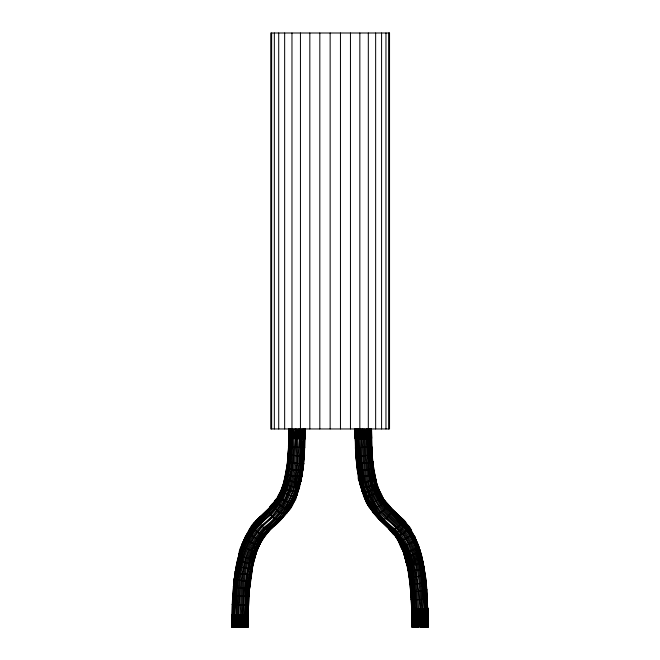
<?xml version="1.0" encoding="UTF-8"?>
<svg xmlns="http://www.w3.org/2000/svg" width="660" height="660" viewBox="0 0 660 660"><rect width="100%" height="100%" fill="white"/><g stroke="black" fill="none" stroke-linecap="round" stroke-linejoin="round"><path stroke-width="0.99" d="M260.403 542.107L260.452 543.114L257.185 550.275L254.149 550.77L249.332 549.648L244.72 547.363L242.096 544.434L245.668 536.737M287.578 511.401L287.455 512.003C274.684 525.938 257.111 538.436 254.191 558.509C248.391 580.808 247.648 604.065 247.657 626.992L231.66 626.893L232.213 604.411L232.765 604.337M242.228 543.7C238.557 551.711 236.701 555.555 245.619 557.543C248.515 558.17 252.013 559.614 254.801 558.112L257.45 548.823L253.696 561.206M369.476 507.589L366.259 501.872L363.355 494.785C366.193 501.963 369.13 513.802 378.452 506.566C388.757 501.616 380.036 493.408 377.281 486.288M356.12 455.722L361.96 456.043L372.224 454.74L371.522 428.959L371.588 438.356L369.171 438.537C369.559 453.94 370.474 469.491 374.385 484.457C377.957 502.012 391.141 514.627 403.747 526.251C426.838 554.111 424.05 593.043 426.409 626.934L428.34 626.893L427.284 598.529M375.804 481.701L376.414 482.089L378.708 490.405L376.208 492.896L371.605 495.181L366.778 496.303L363.751 495.808L361.036 486.824M392.725 532.15C413.209 558.855 411.37 595.147 412.153 626.992L411.378 599.511L411.972 626.992L418.663 626.992C418.234 589.52 419.603 543.23 385.531 518.636C362.15 495.206 363.256 459.599 361.845 428.959C360.212 464.459 363.396 506.195 394.977 528.982C419.422 554.862 416.278 594.082 417.962 626.992L418.704 608.899L428.01 608.198L427.383 608.091M411.172 599.593L411.601 608.899L418.704 608.899L420.09 626.983L422.911 626.967C421.971 592.853 424.314 552.461 399.069 525.715C384.854 514.387 373.882 498.853 370.673 480.752C366.902 463.757 366.787 446.276 366.094 428.959C364.79 448.008 366.349 467.379 370.879 485.95C374.632 502.417 385.564 515.922 398.343 526.507C423.481 553.055 420.626 593.15 422.218 626.967L422.928 608.702L424.215 626.951L428.34 626.893L427.944 608.239L428.216 626.885L426.665 589.652C423.456 591.31 414.166 592.127 410.784 591.022M355.658 447.81L355.121 428.959L355.658 447.81L371.852 446.935L371.217 446.812M304.59 433.793L304.606 430.889M247.673 614.872L248.292 614.971L248.16 626.983L248.548 605.203L248.16 626.983L239.91 626.893M288.915 431.755L288.89 428.959L288.436 446.894L304.846 447.728L305.266 428.959L305.192 438.71L302.775 438.784L300.102 438.768L300.16 428.959C302.057 448.412 300.028 468.262 295.482 487.245C291.431 507.243 276.127 521.317 262.152 534.872C243.136 561.231 245.421 596.129 244.035 627C242.327 605.74 244.241 584.191 248.507 563.318C251.311 550.572 256.724 538.065 266.401 529.006C298.171 506.187 300.613 464.483 299.838 428.959C298.394 448.33 298.733 468.055 293.535 486.948C289.633 503.786 278.693 517.811 265.518 528.611C240.669 554.491 243.623 593.818 242.038 626.992L243.202 615.046L248.292 614.971M246.229 627C246.98 602.72 247.153 577.962 254.347 554.532C258.308 540.276 268.785 529.279 279.716 519.874C303.344 496.27 302.907 459.995 303.542 428.959C304.953 464.541 301.942 506.426 270.278 529.287C264.149 530.83 255.098 520.963 260.865 516.169M300.102 438.768L289.806 438.446L289.872 428.959C290.986 447.356 289.633 466.042 285.244 483.97C281.647 502.837 266.285 515.031 253.696 528.025C233.005 556.289 234.556 593.596 233.384 626.926C233.434 592.135 232.46 552.156 256.204 523.941C270.022 512.077 282.983 497.78 285.805 479.053C289.138 462.611 290.276 445.706 289.41 428.959C289.295 447.125 288.832 465.539 284.27 483.219C280.846 500.041 268.158 512.077 256.014 523.124C231.685 551.545 233.764 591.822 232.155 626.909L231.66 626.893L232.089 614.468M292.825 438.587L292.891 428.959C295.003 463.023 291.893 503.531 261.451 525.327C235.653 552.016 238.235 592.606 236.758 626.959C235.678 588.134 236.032 540.441 270.864 514.932C292.619 492.476 293.147 458.213 292.009 428.959C291.951 446.044 291.406 463.27 287.818 480.034C284.774 497.665 274.015 512.63 260.221 523.611C233.78 550.729 236.651 591.979 234.605 626.942L232.155 626.909L232.419 604.37M238.474 626.975C240.347 588.868 238.029 542.297 273.05 517.291C295.894 494.216 295.259 459.137 295.936 428.959C298.468 463.782 294.575 505.172 263.786 527.53C238.623 553.674 241.453 593.422 239.91 626.983L234.605 626.942M296.942 438.71L297.016 428.959C299.566 463.996 295.581 505.609 264.643 528.115C239.646 554.119 242.542 593.637 240.983 626.983L240.05 614.971L231.874 614.493L231.784 626.901L232.089 614.584M301.067 438.776L301.141 428.959C303.097 464.491 299.788 506.698 268.092 529.46C243.226 554.87 246.683 594.28 244.918 627L244.167 615.062M304.087 438.776L304.161 428.959C304.689 455.705 303.971 484.506 290.045 508.233C286.184 509.578 282.15 506.971 279.312 504.537C273.075 500.032 280.096 493.21 282.224 488.631L280.434 492.756M371.027 428.959C370.846 447.15 371.514 465.597 376.018 483.31C379.45 500.404 392.535 512.416 404.679 523.76C428.307 552.271 426.22 592.111 427.845 626.909L427.73 608.289M288.832 431.764L288.857 428.959L288.511 446.944M233.508 614.707L233.59 626.934C236.074 591.665 232.889 550.06 259.735 522.728C273.364 511.88 284.056 497.129 287.042 479.704C290.614 463.048 291.126 445.937 291.2 428.959L290.408 438.479L290.697 428.959M355.443 447.769L355.03 428.959L355.096 438.727L356.804 438.809L356.961 428.959C358.058 450.095 357.967 471.694 364.477 492.071C368.849 507.424 379.723 519.709 391.619 529.889C415.825 555.365 412.863 594.536 413.77 627C412.954 601.813 412.921 575.949 404.761 551.801C400.554 538.758 390.621 528.775 380.556 519.973C356.631 496.337 358.066 459.979 356.136 428.959C356.647 460.069 356.557 496.106 379.888 519.799C384.037 520.756 387.865 517.407 389.986 514.165C393.682 509.479 388.987 504.174 384.912 501.748L404.58 521.647C405.793 529.699 391.421 538.568 388.295 527.241M234.217 614.749L234.094 626.934L235.026 614.79L235.785 626.951L235.925 614.831M295.87 438.677L295.581 428.959C294.113 447.959 294.509 467.321 289.402 485.859C285.656 502.186 274.915 515.666 262.177 526.127C236.61 552.618 239.275 592.894 237.782 626.967L238.97 614.947L239.91 626.983M288.717 447.01L289.072 428.959L289.154 431.755M412.17 610.731L412.153 608.702L411.526 608.858L411.84 626.983L425.395 626.876L425.601 608.528L425.098 626.942C421.814 592.597 425.692 551.826 399.729 524.881C385.671 513.686 374.764 498.349 371.605 480.447C367.991 463.543 367.43 446.185 367.397 428.959L369.443 447.332M232.906 614.666L232.765 626.917L232.435 614.625M264.611 535.854C246.502 562.361 248.152 596.327 247.054 627L246.592 615.07L245.718 627C246.056 602.72 246.535 577.979 253.63 554.557C257.59 540.317 268.059 529.337 278.99 519.932C302.866 496.32 301.645 459.987 303.336 428.959L303.493 438.784M247.665 615.046L247.508 626.992L247.186 615.062M248.209 609.048L248.061 626.975L248.49 596.071M420.09 626.983C420.758 604.263 417.706 581.699 414.884 559.301L420.082 557.172L421.575 555.514L418.044 544.714L414.249 536.382L417.656 544.492C420.049 547.528 413.3 549.747 411.122 550.72C401.462 555.893 400.636 545.077 397.147 538.271L402.872 550.341L407.113 565.026L410.091 565.331L415.033 564.638L419.909 563.219L422.68 561.668L421.575 555.514L419.991 550.044L419.372 549.607M248.226 614.947L248.028 626.992L248.02 614.905M355.377 438.776L355.525 428.959C355.905 450.029 356.326 471.52 362.653 491.807L367.117 491.807L374.038 489.505C370.318 469.598 367.447 449.32 368.577 428.959L369.171 438.537L369.592 428.959C370.103 447.389 370.334 466.108 375.037 484.069C378.568 501.468 391.718 513.876 404.167 525.401C427.531 553.484 424.669 592.738 427.234 626.917C425.749 591.244 428.06 549.211 401.462 521.384C388.129 510.667 377.363 496.337 374.484 479.143C370.978 462.677 370.45 445.747 370.417 428.959L370.961 438.438L371.217 428.959L371.588 438.356L371.432 428.959L371.514 438.38L371.25 436.441M304.565 438.768L304.763 428.959L305.192 438.71L305.167 428.959L305.126 438.727L304.565 438.619M417.648 608.933L417.268 626.992C414.884 594.289 418.646 555.085 394.102 529.378C362.076 506.204 359.708 464.896 360.459 428.959L361.21 438.776L368.362 438.578M421.525 626.975L421.913 608.759L421.162 626.975L419.776 608.858M289.806 438.446L288.981 438.38L289.262 428.959L289.286 431.755M421.162 626.975C419.537 593.422 422.491 553.608 397.551 527.241C383.048 515.683 371.951 499.768 368.651 481.321C365.112 464.137 364.039 446.473 364.708 428.959L365.475 438.677M247.846 626.992L248.226 615.005M289.072 428.959L288.981 438.38M301.966 438.784L302.313 428.959L302.775 438.784M242.732 626.992L243.202 615.046L240.05 614.971M237.55 560.365L237.922 558.624L235.232 571.857L241.114 573.87L250.33 574.72L251.386 574.406L252.516 568.186L249.224 568.813L249.463 563.426L251.559 558.715M293.791 438.619L294.195 428.959L294.814 438.653M298.023 438.727L298.444 428.959L299.079 438.752M356.804 438.809L357.514 438.809L357.976 428.959C358.661 450.095 358.867 471.677 365.285 492.038C369.649 507.391 380.523 519.651 392.403 529.832C417.079 555.316 412.459 594.577 415.965 627C414.216 594.38 417.582 555.299 393.236 529.658C378.271 517.72 366.985 501.212 363.553 482.221C359.799 464.739 359.18 446.779 359.155 428.959L360.187 438.784L361.21 438.776M248.837 596.17L248.614 605.261L236.247 605.005L232.204 604.519L232.724 595.089L233.285 594.982M232.419 604.585L234.176 578.878L233.401 586.806L241.502 588.291L249.678 588.382L252.516 568.186M245.875 615.07L245.207 627L245.066 615.07M248.548 605.311L249.043 596.26M303.831 455.557L304.45 455.845L298.328 455.986L288.065 454.682L288.725 446.803C287.644 465.085 286.457 484.308 276.614 500.329C265.551 515.485 247.822 525.863 242.228 544.863M288.511 446.845L287.447 461.703L297.66 463.551L303.707 463.46L303.179 462.949M304.161 455.986L304.796 430.897M304.375 455.92L304.639 447.562M291.118 438.52L291.712 428.959L291.926 438.553M402.872 550.341L406.882 564.844M418.423 545.696L414.653 536.654L418.432 545.325L421.534 555.794M237.913 614.905L237.088 626.967L236.89 614.872M242.179 615.029L241.337 626.992L241.123 615.005M300.465 481.94L296.794 494.266C296.34 501.336 293.147 504.669 286.918 501.79C283.924 500.338 278.866 498.193 279.378 494.208M290.045 508.233L294.022 501.79L294.129 500.387M369.196 506.566L369.245 505.964M249.109 596.343L241.931 596.409L232.724 595.246L233.409 586.6L233.97 586.451M263.447 537.455L259.99 543.881L256.905 544.492L252.202 543.114L247.822 540.317L245.578 537.265L245.693 535.846L246.394 535.211M248.82 596.475L249.142 587.92M249.035 596.409L249.488 588.052M287.447 461.703L287.999 454.591M303.493 463.551L304.169 455.664M303.707 463.46L304.375 455.763M299.211 485.504L299.706 486.478L296.802 495.429L296.15 495.949L290.705 495.718L284.072 492.805L286.25 489.406L286.663 484.754L283.767 482.254L286.729 467.503L288.288 468.592L292.619 469.631L302.329 470.324L302.981 469.969L303.79 463.353M249.727 558.509L251.938 554.441L252.326 550.506M233.401 586.806L234.25 578.746M249.463 588.464C250.759 575.165 252.78 561.8 257.582 549.26M249.678 588.382L250.486 580.792L248.812 581.344L243.367 581.056L234.234 579.018L235.257 571.527L234.234 579.018M362.653 491.807L362.018 491.353C360.871 486.288 358.149 480.29 358.842 475.472M360.575 486.56C365.335 488.639 373.147 486.296 376.522 482.344L374.418 473.038L373.84 472.774M288.024 461.307L287.463 461.472L285.838 473.335L286.349 473.806L293.766 476.058L301.348 476.504L302.016 476.058L302.725 469.631M286.951 467.387L287.43 463.386M303.517 463.097L300.605 481.882C295.474 482.773 289.888 481.222 285.367 478.747M302.899 470.11L303.724 463.229M241.873 556.083L242.517 551.051L244.72 547.363M250.75 568.813L252.483 563.426L253.085 558.715M234.44 579.175L236.635 564.712L236.874 565.777L239.365 566.915L249.224 568.813M250.421 579.661L250.816 576.766M250.47 581.056L251.518 572.121M251.353 550.275L253.696 547.173L254.158 543.881M286.481 508.464L289.03 505.791L289.781 502.615L292.116 499.595L292.619 496.114M263.365 538.007C261.121 541.546 255.907 538.601 253.3 536.852C243.235 531.077 254.909 521.953 259.784 516.846M301.933 474.631L302.247 472.626M301.933 476.231L302.923 469.813M235.232 571.857L236.404 564.878M251.823 570.364L252.277 567.724M360.682 486.824L359.395 481.321M365.013 497.855L366.151 500.478C367.818 507.012 384.599 498.407 379.682 493.474M418.3 544.995L420.09 550.654L418.688 552.247L410.503 555.563L406.156 555.984L404.308 555.035L406.783 564.638L404.332 554.705M400.133 543.064C404.291 553.633 407.88 565.315 409.208 576.947L417.153 576.683L424.982 574.67L424.058 567.286L423.481 567.014M414.942 536.992C414.463 542.71 405.677 546.554 400.513 544.78L393.797 533.437M301.595 476.52L299.368 486.948L293.535 486.948L286.663 484.754M300.836 481.701L301.966 475.852L300.605 481.882M283.75 483.541L284.113 481.775L283.767 482.254M254.785 522.819L253.762 523.438L253.027 525.046L254.149 528.841L257.672 532.645L262.152 534.872L265.741 534.608L272.036 527.53M252.475 566.808L253.135 561.899M252.425 568.375L253.44 562.205M236.371 565.282L237.691 558.822M236.816 563.846L237.188 562.106M236.552 565.521L239.192 554.153L242.55 544.112M283.8 482.542L286.093 472.808L284.336 480.777M283.965 482.872L286.027 473.558M300.886 481.239L298.015 491.518L293.172 491.716L286.25 489.406M249.463 563.426L242.352 561.899L237.633 559.301L241.238 547.816M238.161 557.692L239.341 553.03M252.483 563.426L253.564 562.972L254.875 557.543L254.413 556.85M356.771 463.163L357.308 470.044L357.959 470.407L367.67 469.706L372.587 468.46L373.56 467.585L374.921 478.838C369.963 481.016 356.606 487.121 358.322 475.934M275.36 501.658C268.851 505.172 266.64 511.516 272.258 516.557C274.469 519.238 280.937 522.142 282.298 517.291M407.203 565.092L408.218 570.685L413.036 570.801L419.248 569.695L424.091 567.666L422.821 560.951L425.18 574.489M295.639 496.114L289.501 508.464M298.015 491.518L299.673 486.181M239.027 553.822L240.859 548.014M239.712 552.857L240.479 550.333M259.058 544.368L259.809 541.934L261.863 539.451M266.203 534.245L266.805 533.255L259.99 543.881L257.185 550.275L260.494 542.635M284.072 492.805L281.44 489.877L283.874 481.998M284.113 481.775L279.18 495.091M254.191 558.509L256.798 550.506M296.538 495.718L298.361 490.627L297.924 489.844M242.517 551.051L240.504 548.922L242.492 543.411L243.383 543.015M409.497 576.139L409.208 576.947M357.308 470.044L358.355 476.314L359.428 476.677L369.616 475.472L373.486 474.144L374.418 473.038M256.905 544.492L258.844 539.451L258.283 541.934L259.809 541.934M240.611 548.27L240.504 548.922M298.262 491.263L298.361 490.627M260.287 543.527L260.452 543.114M254.801 558.112L254.875 557.543M242.88 543.18L245.982 535.491L242.096 544.434M278.149 497.747C272.44 500.387 272.555 507.606 277.48 510.724C285.004 518.867 291.703 508.497 294.187 501.377M253.564 562.972L253.621 562.493M279.213 494.62L283 486.197M294.509 499.513L296.414 495.14M296.934 494.703L294.22 500.907L288.164 510.576M293.733 502.136L296.934 495.091M258.926 545.465L260.032 542.949M242.096 544.038L245.693 535.846M286.861 512.985L287.455 512.003M255.395 522.11L257.837 519.296L256.129 520.996L256.204 523.941L253.696 528.025M427.498 598.579L421.484 599.511L411.386 599.775L410.041 583.349C413.655 584.892 421.666 583.531 426.17 581.749L425.238 574.324L424.578 573.961M356.507 463.419L365.822 463.295L371.827 462.214L372.611 461.456L373.387 468.064M276.647 499.183L280.079 493.581M279.584 494.464C272.72 509.182 257.375 517.036 248.968 530.656M245.528 536.266L249.579 529.213L251.765 526.985M245.487 536.737L250.016 528.891M277.175 498.3L269.14 508.414M277.613 497.978L269.42 507.829M275.921 500.874L277.596 498.523M289.311 508.299L291.035 505.882L291.002 507.029L286.407 513.348M265.774 534.245L266.929 532.645M262.408 539.22L270.864 529.006L281.845 518.537M249.051 530.104L254.224 523.075M372.224 454.74L371.778 446.886M273.991 502.73L274.346 502.276M271.747 528.115L270.278 529.287M253.407 523.891L257.26 519.568M253.16 524.428L260.254 516.796M255.436 522.654L257.268 520.534M259.108 517.927L272.803 504.52M280.962 519.42L287.215 512.539M256.402 520.427L260.279 516.45M259.397 517.341L270.88 506.665M263.67 513.958L267.968 509.883M269.808 507.342L270.303 506.946M355.369 447.719L355.913 455.978M256.204 523.941L259.355 521.845M258.159 547.173L253.696 547.173M397.411 539.278C400.562 542.066 405.322 539.047 408.152 537.042C414.175 533.387 411.238 527.084 406.09 523.792M409.093 551.323L406.774 548.13L402.311 548.13M254.958 554.441L251.938 554.441M290.548 505.791L289.03 505.791M373.791 508.546L371.25 505.873L369.724 505.873M404.464 545.251L402.245 542.751L400.727 542.751L395.522 535.631L388.468 527.909M293.642 499.595L292.116 499.595M371.25 505.873L370.499 502.697L368.164 499.686L366.647 499.686L364.642 496.204M357.514 438.809L360.187 438.784M422.911 626.967L424.215 626.951L423.893 608.644M425.395 626.876L426.409 626.876L426.31 608.462M411.939 626.983L411.601 608.899M410.512 591.236L411.386 599.775M385.935 502.367C388.905 508.423 377.446 517.465 372.809 512.086L378.823 519.123L389.144 528.982C395.109 532.307 404.118 523.223 400.777 517.283L389.4 506.764M372.298 454.657L372.636 461.909M415.486 540.086L415.998 540.26M410.173 529.683L411.452 530.623M421.228 555.052L421.542 557.758M394.96 535.367L391.256 530.846C393.426 538.172 400.851 536.11 404.704 532.059C411.51 527.043 404.836 519.841 399.704 516.607L407.814 525.987L415.132 537.859M402.889 519.964L404.58 521.647M378.823 519.123L379.888 519.799M383.427 498.787L382.668 498.069L390.86 507.928L401.173 517.77M389.977 507.053L390.472 507.441M388.732 506.591L393.888 511.516M378.708 518.092L380.185 519.503M378.881 518.752L390.217 529.658M378.427 518.636L392.37 532.257M400.29 516.887L404.316 521.087M404.728 522.291L386.653 503.951L380.696 494.555M388.996 527.983L391.099 530.211M391.141 508.513L383.105 498.391M375.994 515.171L370.359 508.208M373.048 512.622L379.31 519.511M403.466 520.245L407.69 525.385M388.757 528.495L389.144 528.982M391.52 531.407L391.891 531.878M393.921 534.047L394.507 535.012M383.245 499.397L384.351 500.965M373.865 513.431L366.96 502.499L362.076 490.339M369.278 507.111L373.403 513.067M407.104 524.411L411.65 531.094M406.651 524.057L413.803 535.573M394.152 534.575L397.733 539.674M426.17 581.749L426.88 589.908M402.064 545.366L398.698 540.218C413.341 566.494 411.386 597.993 413.564 627L413.234 608.99M374.038 489.505C380.094 502.837 388.633 514.849 400.307 524.015C407.294 530.846 412.426 539.368 415.759 548.518C424.339 573.655 424.669 600.674 425.098 626.942M366.151 500.478L370.772 508.546M366.094 501.468L369.798 507.994M380.614 493.952L383.625 499.265M411.139 530.227L415.099 537.397M364.419 438.702L363.28 428.959C363.611 453.346 363.817 478.929 374.344 501.468C380.407 514.841 393.137 522.951 402.171 534.047C408.433 541.398 410.388 551.026 414.884 559.301M363.355 495.181L366.548 502.219M378.444 488.953L381.067 494.711M381.1 495.181L376.175 481.874L374.195 472.89M378.419 489.555L380.209 493.68M424.982 574.67C422.334 556.281 417.499 537.149 404.761 523C391.05 511.162 378.502 497.186 374.921 478.838M401.932 547.355L403.012 549.928M400.067 544.038L402.996 551.051M400.513 544.78L403.252 551.323M361.919 490.71L363.751 495.808M377.19 486.238L378.056 488.73M418.234 546.199L419.084 548.757M403.31 550.811L404.192 553.459M373.618 484.844L376.208 492.896M362.274 491.609C357.794 477.386 356.367 462.429 355.649 447.604M404.489 554.351L405.537 558.063M366.647 499.686L367.48 502.697M412.558 555.035L415.033 564.638M359.576 481.049L360.781 485.95M421.468 555.266L422.862 561.404M421.459 556.009L422.59 560.769M405.801 558.987L406.205 560.703M376.489 482.641L373.56 467.585M374.261 473.649L376.315 482.963M401.717 540.218L402.245 542.751M376.175 481.874L376.712 484.522M359.048 478.385L359.403 480.158M422.763 561.677L423.835 567.138M406.832 564.391L407.995 570.537M407.954 570.158L408.986 576.823M367.661 496.204L368.164 499.686M425.156 574.175L426.104 581.881M424.933 574.06L426.673 590.015M406.346 544.78L406.774 548.13M409.167 576.337L410.075 583.828M408.969 576.518L409.86 583.737M372.908 461.654L373.642 467.726M372.826 461.546L373.585 467.89M356.994 465.036L357.34 467.841M357.39 470.192L355.913 455.812M363.346 438.727L362.2 428.959L362.266 438.752M367.463 438.611L366.424 428.959L366.498 438.644M409.843 583.489L410.586 591.319M359.221 438.801L358.264 428.959L358.322 438.809M372.224 454.575L372.842 461.777M355.839 455.903L356.582 463.526M415.651 608.982L416.947 626.992L416.625 608.957M370.483 438.471L369.798 428.959L369.889 438.504M426.871 589.718L427.498 598.711M410.578 591.137L411.172 599.726M371.563 446.845L372.017 454.839M356.202 438.801L355.674 428.959L355.724 438.784M412.162 608.957L412.945 627L412.64 608.982M426.913 608.404L427.688 626.909L427.391 608.347M371.242 429.891L371.514 438.331M371.572 447.051L371.25 432.696M412.162 620.895L411.807 608.759L412.343 626.992M413.944 608.99L414.282 627L414.76 608.99L414.793 627M428.002 612.101L428.249 626.885L428.01 608.198M289.262 428.959L289.327 438.413M388.633 33L388.633 428.959M385.96 33L385.96 428.959M381.579 33L381.579 428.959M375.647 33L375.647 428.959M368.321 33L368.321 428.959M359.84 33L359.84 428.959M350.46 33L350.46 428.959M340.461 33L340.461 428.959M330.149 33L330.149 428.959M319.828 33L319.828 428.959M309.829 33L309.829 428.959M300.448 33L300.448 428.959M291.967 33L291.967 428.959M284.65 33L284.65 428.959M278.71 33L278.71 428.959M274.337 33L274.337 428.959M271.656 33L271.656 428.959M231.809 614.518L231.751 626.901L231.874 614.551M288.766 428.959L288.775 438.356L288.766 428.959M389.54 33L270.748 33L270.748 428.959L389.54 428.959L389.54 33"/></g></svg>
